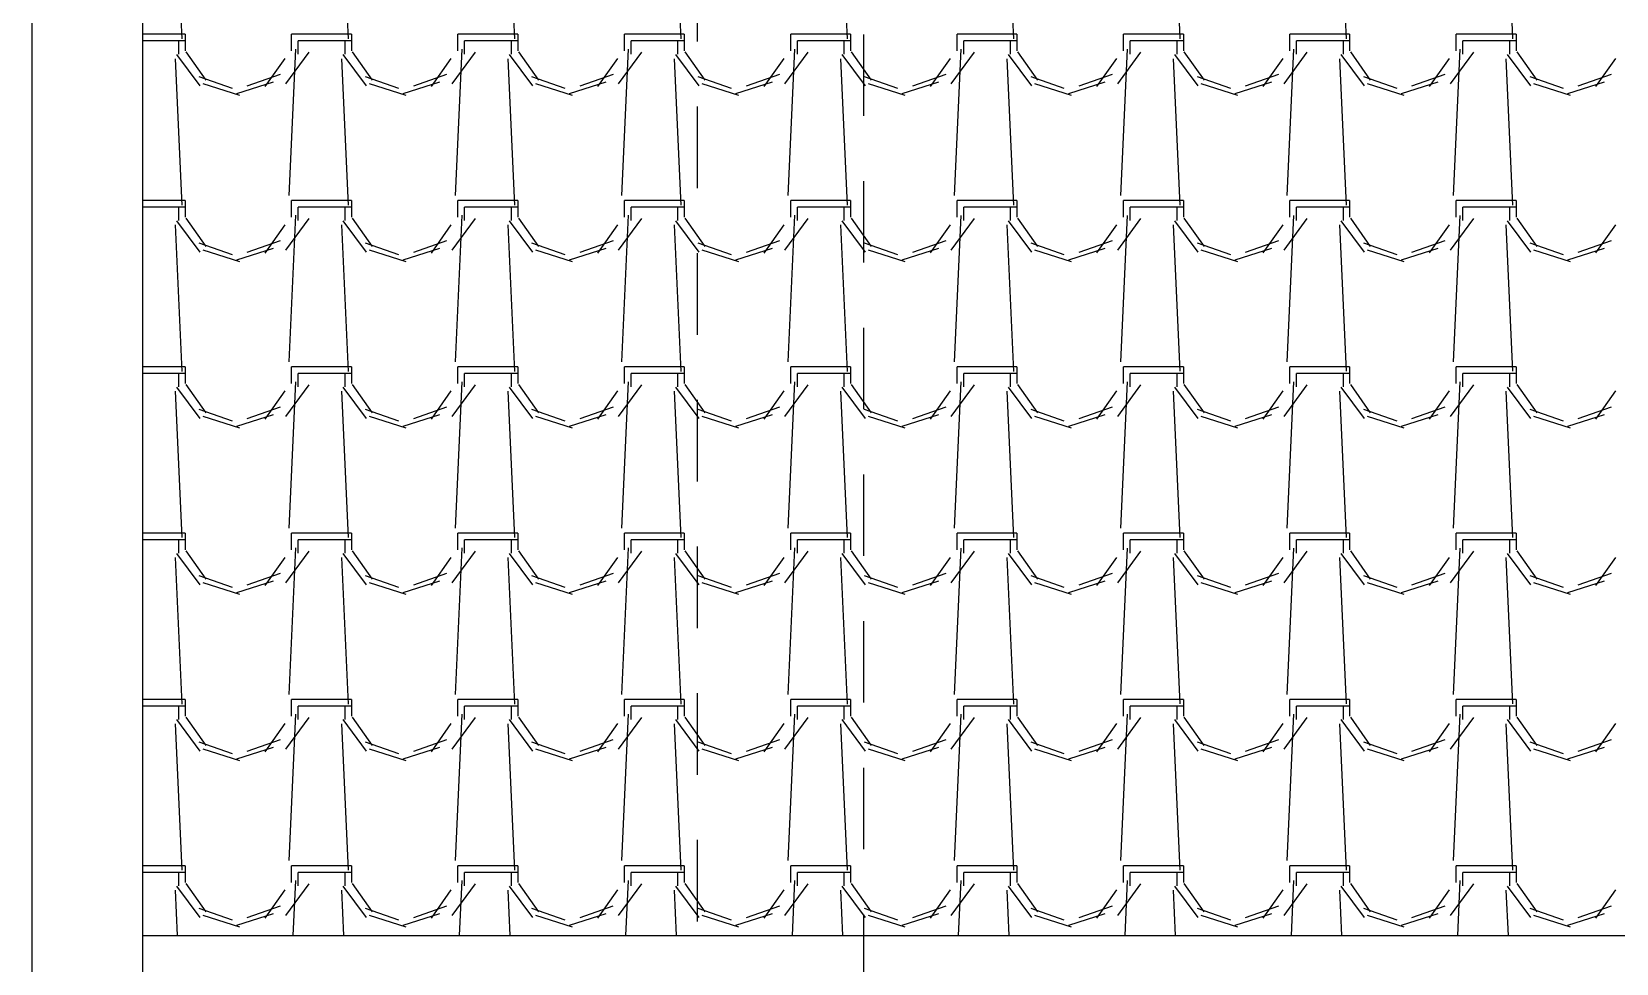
# Model space of a CAD drawing. Header units: millimetres. Extents: x 3923 to 4007, y 744 to 863.
# Drawn here: x 3930.972 to 3933.403, y 842.271 to 843.7 of the extents above; entities that cross this region are included whole.
import ezdxf

# ---------------------------------------------------------------- set-up
doc = ezdxf.new("R2010")
doc.units = ezdxf.units.MM
doc.linetypes.add('HIDDEN2', pattern=[0.1875, 0.125, -0.0625])
doc.layers.add('-HIDRO', color=8, linetype='Continuous')

msp = doc.modelspace()

# ---------------------------------------------------------------- linework, layer by layer
at = {"layer": '-HIDRO'}
for p, q in [((3930.9722, 855.7515), (3930.9722, 834.9143)), ((3931.1423, 854.5608), (3931.1423, 835.0844)), ((3931.1423, 842.3136), (3938.3715, 842.3136))]:
    msp.add_line(p, q, dxfattribs=at)
at = {"layer": '-HIDRO', "linetype": 'HIDDEN2'}
for p, q in [((3931.9928, 853.7103), (3931.9928, 835.9349)), ((3932.2479, 846.396), (3932.2479, 836.19))]:
    msp.add_line(p, q, dxfattribs=at)
at = {"layer": '-HIDRO', "linetype": 'Continuous'}
for p, q in [((3931.1921, 843.9141), (3931.2023, 843.6895)), ((3931.4472, 843.9141), (3931.4574, 843.6895)), ((3931.7024, 843.9141), (3931.7126, 843.6895)), ((3931.9575, 843.9141), (3931.9677, 843.6895)), ((3932.2127, 843.9141), (3932.2229, 843.6895)), ((3932.4678, 843.9141), (3932.478, 843.6895)), ((3932.723, 843.9141), (3932.7332, 843.6896)), ((3932.9781, 843.9141), (3932.9883, 843.6896)), ((3933.2333, 843.9141), (3933.2435, 843.6896)), ((3931.1974, 843.6963), (3931.1423, 843.6963)), ((3931.1974, 843.6861), (3931.1423, 843.6861)), ((3931.2076, 843.6963), (3931.1974, 843.6963)), ((3931.1974, 843.6861), (3931.1974, 843.6657)), ((3931.2076, 843.6861), (3931.1974, 843.6861)), ((3931.2076, 843.6963), (3931.2076, 843.6708)), ((3931.4525, 843.6963), (3931.3709, 843.6963)), ((3931.3709, 843.6708), (3931.3709, 843.6963)), ((3931.4525, 843.6861), (3931.3811, 843.6861)), ((3931.3811, 843.6657), (3931.3811, 843.6861)), ((3931.4627, 843.6963), (3931.4525, 843.6963)), ((3931.4525, 843.6861), (3931.4525, 843.6657)), ((3931.4627, 843.6861), (3931.4525, 843.6861)), ((3931.4627, 843.6963), (3931.4627, 843.6708)), ((3931.7077, 843.6963), (3931.626, 843.6963)), ((3931.626, 843.6708), (3931.626, 843.6963)), ((3931.7077, 843.6861), (3931.6362, 843.6861)), ((3931.6362, 843.6657), (3931.6362, 843.6861)), ((3931.7179, 843.6963), (3931.7077, 843.6963)), ((3931.7077, 843.6861), (3931.7077, 843.6657)), ((3931.7179, 843.6861), (3931.7077, 843.6861)), ((3931.7179, 843.6963), (3931.7179, 843.6708)), ((3931.9628, 843.6963), (3931.8812, 843.6963)), ((3931.8812, 843.6708), (3931.8812, 843.6963)), ((3931.9628, 843.6861), (3931.8914, 843.6861)), ((3931.8914, 843.6657), (3931.8914, 843.6861)), ((3931.973, 843.6963), (3931.9628, 843.6963)), ((3931.9628, 843.6861), (3931.9628, 843.6657)), ((3931.973, 843.6861), (3931.9628, 843.6861)), ((3931.973, 843.6963), (3931.973, 843.6708)), ((3932.218, 843.6963), (3932.1363, 843.6963)), ((3932.1363, 843.6708), (3932.1363, 843.6963)), ((3932.218, 843.6861), (3932.1465, 843.6861)), ((3932.1465, 843.6657), (3932.1465, 843.6861)), ((3932.2282, 843.6963), (3932.218, 843.6963)), ((3932.218, 843.6861), (3932.218, 843.6657)), ((3932.2282, 843.6861), (3932.218, 843.6861)), ((3932.2282, 843.6963), (3932.2282, 843.6708)), ((3932.4731, 843.6963), (3932.3915, 843.6963)), ((3932.3915, 843.6708), (3932.3915, 843.6963)), ((3932.4731, 843.6861), (3932.4017, 843.6861)), ((3932.4017, 843.6657), (3932.4017, 843.6861)), ((3932.4833, 843.6963), (3932.4731, 843.6963)), ((3932.4731, 843.6861), (3932.4731, 843.6657)), ((3932.4833, 843.6861), (3932.4731, 843.6861)), ((3932.4833, 843.6963), (3932.4833, 843.6708)), ((3932.7283, 843.6963), (3932.6466, 843.6963)), ((3932.6466, 843.6708), (3932.6466, 843.6963)), ((3932.7283, 843.6861), (3932.6568, 843.6861)), ((3932.6568, 843.6657), (3932.6568, 843.6861)), ((3932.7385, 843.6963), (3932.7283, 843.6963)), ((3932.7283, 843.6861), (3932.7283, 843.6657)), ((3932.7385, 843.6861), (3932.7283, 843.6861)), ((3932.7385, 843.6963), (3932.7385, 843.6708)), ((3932.9834, 843.6963), (3932.9018, 843.6963)), ((3932.9018, 843.6708), (3932.9018, 843.6963)), ((3932.9834, 843.6861), (3932.912, 843.6861)), ((3932.912, 843.6657), (3932.912, 843.6861)), ((3932.9936, 843.6963), (3932.9834, 843.6963)), ((3932.9834, 843.6861), (3932.9834, 843.6657)), ((3932.9936, 843.6861), (3932.9834, 843.6861)), ((3932.9936, 843.6963), (3932.9936, 843.6708)), ((3933.2386, 843.6963), (3933.1569, 843.6963)), ((3933.1569, 843.6708), (3933.1569, 843.6963)), ((3933.2386, 843.6861), (3933.1671, 843.6861)), ((3933.1671, 843.6657), (3933.1671, 843.6861)), ((3933.2488, 843.6963), (3933.2386, 843.6963)), ((3933.2386, 843.6861), (3933.2386, 843.6657)), ((3933.2488, 843.6861), (3933.2386, 843.6861)), ((3933.2488, 843.6963), (3933.2488, 843.6708)), ((3931.1423, 843.6684), (3931.1426, 843.6689)), ((3931.1921, 843.6589), (3931.2023, 843.4344)), ((3931.1941, 843.6655), (3931.2299, 843.617)), ((3931.2086, 843.6694), (3931.2392, 843.626)), ((3931.3301, 843.616), (3931.3607, 843.6594)), ((3931.362, 843.6204), (3931.3978, 843.6689)), ((3931.3766, 843.6737), (3931.3664, 843.4492)), ((3931.4472, 843.6589), (3931.4574, 843.4344)), ((3931.4493, 843.6655), (3931.485, 843.617)), ((3931.4638, 843.6694), (3931.4944, 843.626)), ((3931.5852, 843.616), (3931.6158, 843.6594)), ((3931.6172, 843.6204), (3931.6529, 843.6689)), ((3931.6318, 843.6737), (3931.6216, 843.4492)), ((3931.7024, 843.6589), (3931.7126, 843.4344)), ((3931.7044, 843.6655), (3931.7402, 843.617)), ((3931.7189, 843.6694), (3931.7495, 843.626)), ((3931.8404, 843.616), (3931.871, 843.6594)), ((3931.8723, 843.6204), (3931.9081, 843.6689)), ((3931.8869, 843.6737), (3931.8767, 843.4492)), ((3931.9575, 843.6589), (3931.9677, 843.4344)), ((3931.9596, 843.6655), (3931.9953, 843.617)), ((3931.9741, 843.6694), (3932.0047, 843.626)), ((3932.0955, 843.616), (3932.1261, 843.6594)), ((3932.1275, 843.6204), (3932.1632, 843.6689)), ((3932.1421, 843.6737), (3932.1319, 843.4492)), ((3932.2127, 843.6589), (3932.2229, 843.4344)), ((3932.2147, 843.6655), (3932.2505, 843.617)), ((3932.2292, 843.6694), (3932.2599, 843.626)), ((3932.3507, 843.616), (3932.3813, 843.6594)), ((3932.3826, 843.6204), (3932.4184, 843.6689)), ((3932.3972, 843.6737), (3932.387, 843.4492)), ((3932.4678, 843.6589), (3932.478, 843.4344)), ((3932.4699, 843.6655), (3932.5056, 843.617)), ((3932.4844, 843.6694), (3932.515, 843.626)), ((3932.6058, 843.616), (3932.6364, 843.6594)), ((3932.6378, 843.6204), (3932.6735, 843.6689)), ((3932.6524, 843.6737), (3932.6422, 843.4492)), ((3932.723, 843.6589), (3932.7332, 843.4344)), ((3932.725, 843.6655), (3932.7607, 843.617)), ((3932.7395, 843.6694), (3932.7702, 843.626)), ((3932.861, 843.616), (3932.8916, 843.6594)), ((3932.8929, 843.6204), (3932.9286, 843.6689)), ((3932.9075, 843.6737), (3932.8973, 843.4492)), ((3932.9781, 843.6589), (3932.9883, 843.4344)), ((3932.9802, 843.6655), (3933.0159, 843.617)), ((3932.9947, 843.6694), (3933.0253, 843.626)), ((3933.1161, 843.616), (3933.1468, 843.6594)), ((3933.1481, 843.6204), (3933.1838, 843.6689)), ((3933.1627, 843.6737), (3933.1525, 843.4492)), ((3933.2333, 843.6589), (3933.2435, 843.4344)), ((3933.2353, 843.6655), (3933.271, 843.617)), ((3933.2498, 843.6694), (3933.2805, 843.626)), ((3933.3713, 843.616), (3933.4019, 843.6594)), ((3931.2286, 843.6316), (3931.2797, 843.6138)), ((3931.3029, 843.6172), (3931.354, 843.6351)), ((3931.4838, 843.6316), (3931.5348, 843.6138)), ((3931.5581, 843.6172), (3931.6091, 843.635)), ((3931.7389, 843.6316), (3931.79, 843.6138)), ((3931.8132, 843.6172), (3931.8643, 843.635)), ((3931.9941, 843.6316), (3932.0451, 843.6138)), ((3932.0684, 843.6172), (3932.1194, 843.635)), ((3932.2492, 843.6316), (3932.3003, 843.6138)), ((3932.3235, 843.6172), (3932.3746, 843.635)), ((3932.5044, 843.6316), (3932.5554, 843.6138)), ((3932.5787, 843.6172), (3932.6297, 843.635)), ((3932.7595, 843.6316), (3932.8106, 843.6138)), ((3932.8338, 843.6172), (3932.8849, 843.635)), ((3933.0147, 843.6316), (3933.0657, 843.6138)), ((3933.089, 843.6172), (3933.14, 843.635)), ((3933.2698, 843.6316), (3933.3209, 843.6138)), ((3933.3441, 843.6172), (3933.3952, 843.635)), ((3931.2345, 843.6209), (3931.2907, 843.603)), ((3931.2869, 843.6053), (3931.3431, 843.6232)), ((3931.4897, 843.6209), (3931.5458, 843.603)), ((3931.5421, 843.6053), (3931.5982, 843.6232)), ((3931.7448, 843.6209), (3931.801, 843.603)), ((3931.7972, 843.6053), (3931.8534, 843.6232)), ((3932, 843.6209), (3932.0561, 843.603)), ((3932.0524, 843.6053), (3932.1085, 843.6232)), ((3932.2551, 843.6209), (3932.3113, 843.603)), ((3932.3075, 843.6053), (3932.3637, 843.6232)), ((3932.5103, 843.6209), (3932.5664, 843.603)), ((3932.5627, 843.6053), (3932.6188, 843.6232)), ((3932.7654, 843.6209), (3932.8216, 843.603)), ((3932.8178, 843.6053), (3932.874, 843.6232)), ((3933.0206, 843.6209), (3933.0767, 843.603)), ((3933.073, 843.6053), (3933.1291, 843.6232)), ((3933.2757, 843.6209), (3933.3319, 843.603)), ((3933.3281, 843.6053), (3933.3843, 843.6232)), ((3931.1974, 843.4412), (3931.1423, 843.4412)), ((3931.2076, 843.4412), (3931.1974, 843.4412)), ((3931.2076, 843.4412), (3931.2076, 843.4157)), ((3931.4525, 843.4412), (3931.3709, 843.4412)), ((3931.3709, 843.4157), (3931.3709, 843.4412)), ((3931.4627, 843.4412), (3931.4525, 843.4412)), ((3931.4627, 843.4412), (3931.4627, 843.4157)), ((3931.7077, 843.4412), (3931.626, 843.4412)), ((3931.626, 843.4157), (3931.626, 843.4412)), ((3931.7179, 843.4412), (3931.7077, 843.4412)), ((3931.7179, 843.4412), (3931.7179, 843.4157)), ((3931.9628, 843.4412), (3931.8812, 843.4412)), ((3931.8812, 843.4157), (3931.8812, 843.4412)), ((3931.973, 843.4412), (3931.9628, 843.4412)), ((3931.973, 843.4412), (3931.973, 843.4157)), ((3932.218, 843.4412), (3932.1363, 843.4412)), ((3932.1363, 843.4157), (3932.1363, 843.4412)), ((3932.2282, 843.4412), (3932.218, 843.4412)), ((3932.2282, 843.4412), (3932.2282, 843.4157)), ((3932.4731, 843.4412), (3932.3915, 843.4412)), ((3932.3915, 843.4157), (3932.3915, 843.4412)), ((3932.4833, 843.4412), (3932.4731, 843.4412)), ((3932.4833, 843.4412), (3932.4833, 843.4157)), ((3932.7283, 843.4412), (3932.6466, 843.4412)), ((3932.6466, 843.4157), (3932.6466, 843.4412)), ((3932.7385, 843.4412), (3932.7283, 843.4412)), ((3932.7385, 843.4412), (3932.7385, 843.4157)), ((3932.9834, 843.4412), (3932.9018, 843.4412)), ((3932.9018, 843.4157), (3932.9018, 843.4412)), ((3932.9936, 843.4412), (3932.9834, 843.4412)), ((3932.9936, 843.4412), (3932.9936, 843.4157)), ((3933.2386, 843.4412), (3933.1569, 843.4412)), ((3933.1569, 843.4157), (3933.1569, 843.4412)), ((3933.2488, 843.4412), (3933.2386, 843.4412)), ((3933.2488, 843.4412), (3933.2488, 843.4157)), ((3931.1974, 843.431), (3931.1423, 843.431)), ((3931.1423, 843.4133), (3931.1426, 843.4137)), ((3931.1941, 843.4103), (3931.2299, 843.3619)), ((3931.1974, 843.431), (3931.1974, 843.4106)), ((3931.2076, 843.431), (3931.1974, 843.431)), ((3931.2086, 843.4143), (3931.2392, 843.3709)), ((3931.362, 843.3653), (3931.3978, 843.4137)), ((3931.3766, 843.4186), (3931.3664, 843.194)), ((3931.4525, 843.431), (3931.3811, 843.431)), ((3931.3811, 843.4106), (3931.3811, 843.431)), ((3931.4493, 843.4103), (3931.485, 843.3619)), ((3931.4525, 843.431), (3931.4525, 843.4106)), ((3931.4627, 843.431), (3931.4525, 843.431)), ((3931.4638, 843.4143), (3931.4944, 843.3709)), ((3931.6172, 843.3653), (3931.6529, 843.4137)), ((3931.6318, 843.4186), (3931.6216, 843.194)), ((3931.7077, 843.431), (3931.6362, 843.431)), ((3931.6362, 843.4106), (3931.6362, 843.431)), ((3931.7044, 843.4103), (3931.7402, 843.3619)), ((3931.7077, 843.431), (3931.7077, 843.4106)), ((3931.7179, 843.431), (3931.7077, 843.431)), ((3931.7189, 843.4143), (3931.7495, 843.3709)), ((3931.8723, 843.3653), (3931.9081, 843.4137)), ((3931.8869, 843.4186), (3931.8767, 843.194)), ((3931.9628, 843.431), (3931.8914, 843.431)), ((3931.8914, 843.4106), (3931.8914, 843.431)), ((3931.9596, 843.4103), (3931.9953, 843.3619)), ((3931.9628, 843.431), (3931.9628, 843.4106)), ((3931.973, 843.431), (3931.9628, 843.431)), ((3931.9741, 843.4143), (3932.0047, 843.3709)), ((3932.1275, 843.3653), (3932.1632, 843.4137)), ((3932.1421, 843.4186), (3932.1319, 843.194)), ((3932.218, 843.431), (3932.1465, 843.431)), ((3932.1465, 843.4106), (3932.1465, 843.431)), ((3932.2147, 843.4103), (3932.2505, 843.3619)), ((3932.218, 843.431), (3932.218, 843.4106)), ((3932.2282, 843.431), (3932.218, 843.431)), ((3932.2292, 843.4143), (3932.2598, 843.3709)), ((3932.3826, 843.3653), (3932.4183, 843.4137)), ((3932.3972, 843.4185), (3932.387, 843.194)), ((3932.4731, 843.431), (3932.4017, 843.431)), ((3932.4017, 843.4106), (3932.4017, 843.431)), ((3932.4699, 843.4103), (3932.5056, 843.3619)), ((3932.4731, 843.431), (3932.4731, 843.4106)), ((3932.4833, 843.431), (3932.4731, 843.431)), ((3932.4844, 843.4143), (3932.515, 843.3709)), ((3932.6378, 843.3653), (3932.6735, 843.4137)), ((3932.6524, 843.4185), (3932.6422, 843.194)), ((3932.7283, 843.431), (3932.6568, 843.431)), ((3932.6568, 843.4106), (3932.6568, 843.431)), ((3932.725, 843.4103), (3932.7608, 843.3619)), ((3932.7283, 843.431), (3932.7283, 843.4106)), ((3932.7385, 843.431), (3932.7283, 843.431)), ((3932.7395, 843.4143), (3932.7702, 843.3709)), ((3932.8929, 843.3653), (3932.9286, 843.4137)), ((3932.9075, 843.4185), (3932.8973, 843.194)), ((3932.9834, 843.431), (3932.912, 843.431)), ((3932.912, 843.4106), (3932.912, 843.431)), ((3932.9802, 843.4103), (3933.0159, 843.3619)), ((3932.9834, 843.431), (3932.9834, 843.4106)), ((3932.9936, 843.431), (3932.9834, 843.431)), ((3932.9947, 843.4142), (3933.0253, 843.3709)), ((3933.1481, 843.3653), (3933.1838, 843.4137)), ((3933.1627, 843.4185), (3933.1525, 843.194)), ((3933.2386, 843.431), (3933.1671, 843.431)), ((3933.1671, 843.4106), (3933.1671, 843.431)), ((3933.2353, 843.4103), (3933.271, 843.3619)), ((3933.2386, 843.431), (3933.2386, 843.4106)), ((3933.2488, 843.431), (3933.2386, 843.431)), ((3933.2498, 843.4142), (3933.2805, 843.3709)), ((3931.1921, 843.4038), (3931.2023, 843.1792)), ((3931.3301, 843.3608), (3931.3607, 843.4042)), ((3931.4472, 843.4038), (3931.4574, 843.1792)), ((3931.5852, 843.3608), (3931.6158, 843.4042)), ((3931.7024, 843.4038), (3931.7126, 843.1792)), ((3931.8404, 843.3608), (3931.871, 843.4042)), ((3931.9575, 843.4038), (3931.9677, 843.1792)), ((3932.0955, 843.3608), (3932.1261, 843.4042)), ((3932.2127, 843.4038), (3932.2229, 843.1792)), ((3932.3507, 843.3609), (3932.3813, 843.4042)), ((3932.4678, 843.4038), (3932.478, 843.1792)), ((3932.6058, 843.3609), (3932.6364, 843.4042)), ((3932.723, 843.4038), (3932.7332, 843.1793)), ((3932.861, 843.3609), (3932.8916, 843.4042)), ((3932.9781, 843.4038), (3932.9883, 843.1793)), ((3933.1161, 843.3609), (3933.1468, 843.4042)), ((3933.2333, 843.4038), (3933.2435, 843.1793)), ((3933.3713, 843.3609), (3933.4019, 843.4042)), ((3931.2286, 843.3765), (3931.2797, 843.3586)), ((3931.2345, 843.3657), (3931.2907, 843.3479)), ((3931.2869, 843.3501), (3931.3431, 843.368)), ((3931.3029, 843.362), (3931.354, 843.3799)), ((3931.4838, 843.3765), (3931.5348, 843.3586)), ((3931.4897, 843.3657), (3931.5458, 843.3479)), ((3931.5421, 843.3501), (3931.5982, 843.368)), ((3931.5581, 843.362), (3931.6091, 843.3799)), ((3931.7389, 843.3765), (3931.79, 843.3586)), ((3931.7448, 843.3657), (3931.801, 843.3479)), ((3931.7972, 843.3501), (3931.8534, 843.368)), ((3931.8132, 843.362), (3931.8643, 843.3799)), ((3931.9941, 843.3765), (3932.0451, 843.3586)), ((3932, 843.3657), (3932.0561, 843.3479)), ((3932.0524, 843.3501), (3932.1085, 843.368)), ((3932.0684, 843.362), (3932.1194, 843.3799)), ((3932.2492, 843.3765), (3932.3003, 843.3586)), ((3932.2551, 843.3657), (3932.3113, 843.3479)), ((3932.3075, 843.3501), (3932.3637, 843.368)), ((3932.3235, 843.362), (3932.3746, 843.3799)), ((3932.5044, 843.3765), (3932.5554, 843.3586)), ((3932.5103, 843.3657), (3932.5664, 843.3479)), ((3932.5627, 843.3501), (3932.6188, 843.368)), ((3932.5787, 843.362), (3932.6297, 843.3799)), ((3932.7595, 843.3765), (3932.8106, 843.3586)), ((3932.7654, 843.3657), (3932.8216, 843.3479)), ((3932.8178, 843.3501), (3932.874, 843.368)), ((3932.8338, 843.362), (3932.8849, 843.3799)), ((3933.0147, 843.3765), (3933.0657, 843.3586)), ((3933.0206, 843.3657), (3933.0767, 843.3479)), ((3933.073, 843.3501), (3933.1291, 843.368)), ((3933.089, 843.362), (3933.14, 843.3799)), ((3933.2698, 843.3765), (3933.3209, 843.3586)), ((3933.2757, 843.3657), (3933.3319, 843.3479)), ((3933.3281, 843.3501), (3933.3843, 843.368)), ((3933.3441, 843.362), (3933.3952, 843.3799)), ((3931.1974, 843.186), (3931.1423, 843.186)), ((3931.1974, 843.1758), (3931.1423, 843.1758)), ((3931.2076, 843.186), (3931.1974, 843.186)), ((3931.1974, 843.1758), (3931.1974, 843.1554)), ((3931.2076, 843.1758), (3931.1974, 843.1758)), ((3931.2076, 843.186), (3931.2076, 843.1605)), ((3931.4525, 843.186), (3931.3709, 843.186)), ((3931.3709, 843.1605), (3931.3709, 843.186)), ((3931.4525, 843.1758), (3931.3811, 843.1758)), ((3931.3811, 843.1554), (3931.3811, 843.1758)), ((3931.4627, 843.186), (3931.4525, 843.186)), ((3931.4525, 843.1758), (3931.4525, 843.1554)), ((3931.4627, 843.1758), (3931.4525, 843.1758)), ((3931.4627, 843.186), (3931.4627, 843.1605)), ((3931.7077, 843.186), (3931.626, 843.186)), ((3931.626, 843.1605), (3931.626, 843.186)), ((3931.7077, 843.1758), (3931.6362, 843.1758)), ((3931.6362, 843.1554), (3931.6362, 843.1758)), ((3931.7179, 843.186), (3931.7077, 843.186)), ((3931.7077, 843.1758), (3931.7077, 843.1554)), ((3931.7179, 843.1758), (3931.7077, 843.1758)), ((3931.7179, 843.186), (3931.7179, 843.1605)), ((3931.9628, 843.186), (3931.8812, 843.186)), ((3931.8812, 843.1605), (3931.8812, 843.186)), ((3931.9628, 843.1758), (3931.8914, 843.1758)), ((3931.8914, 843.1554), (3931.8914, 843.1758)), ((3931.973, 843.186), (3931.9628, 843.186)), ((3931.9628, 843.1758), (3931.9628, 843.1554)), ((3931.973, 843.1758), (3931.9628, 843.1758)), ((3931.973, 843.186), (3931.973, 843.1605)), ((3932.218, 843.186), (3932.1363, 843.186)), ((3932.1363, 843.1605), (3932.1363, 843.186)), ((3932.218, 843.1758), (3932.1465, 843.1758)), ((3932.1465, 843.1554), (3932.1465, 843.1758)), ((3932.2282, 843.186), (3932.218, 843.186)), ((3932.218, 843.1758), (3932.218, 843.1554)), ((3932.2282, 843.1758), (3932.218, 843.1758)), ((3932.2282, 843.186), (3932.2282, 843.1605)), ((3932.4731, 843.186), (3932.3915, 843.186)), ((3932.3915, 843.1605), (3932.3915, 843.186)), ((3932.4731, 843.1758), (3932.4017, 843.1758)), ((3932.4017, 843.1554), (3932.4017, 843.1758)), ((3932.4833, 843.186), (3932.4731, 843.186)), ((3932.4731, 843.1758), (3932.4731, 843.1554)), ((3932.4833, 843.1758), (3932.4731, 843.1758)), ((3932.4833, 843.186), (3932.4833, 843.1605)), ((3932.7283, 843.186), (3932.6466, 843.186)), ((3932.6466, 843.1605), (3932.6466, 843.186)), ((3932.7283, 843.1758), (3932.6568, 843.1758)), ((3932.6568, 843.1554), (3932.6568, 843.1758)), ((3932.7385, 843.186), (3932.7283, 843.186)), ((3932.7283, 843.1758), (3932.7283, 843.1554)), ((3932.7385, 843.1758), (3932.7283, 843.1758)), ((3932.7385, 843.186), (3932.7385, 843.1605)), ((3932.9834, 843.186), (3932.9018, 843.186)), ((3932.9018, 843.1605), (3932.9018, 843.186)), ((3932.9834, 843.1758), (3932.912, 843.1758)), ((3932.912, 843.1554), (3932.912, 843.1758)), ((3932.9936, 843.186), (3932.9834, 843.186)), ((3932.9834, 843.1758), (3932.9834, 843.1554)), ((3932.9936, 843.1758), (3932.9834, 843.1758)), ((3932.9936, 843.186), (3932.9936, 843.1605)), ((3933.2386, 843.186), (3933.1569, 843.186)), ((3933.1569, 843.1605), (3933.1569, 843.186)), ((3933.2386, 843.1758), (3933.1671, 843.1758)), ((3933.1671, 843.1554), (3933.1671, 843.1758)), ((3933.2488, 843.186), (3933.2386, 843.186)), ((3933.2386, 843.1758), (3933.2386, 843.1554)), ((3933.2488, 843.1758), (3933.2386, 843.1758)), ((3933.2488, 843.186), (3933.2488, 843.1605)), ((3931.1423, 843.1582), (3931.1426, 843.1586)), ((3931.1921, 843.1486), (3931.2023, 842.9241)), ((3931.1941, 843.1552), (3931.2299, 843.1067)), ((3931.2086, 843.1591), (3931.2392, 843.1157)), ((3931.3301, 843.1057), (3931.3607, 843.1491)), ((3931.362, 843.1101), (3931.3978, 843.1586)), ((3931.3766, 843.1634), (3931.3664, 842.9389)), ((3931.4472, 843.1486), (3931.4574, 842.9241)), ((3931.4493, 843.1552), (3931.485, 843.1067)), ((3931.4638, 843.1591), (3931.4944, 843.1157)), ((3931.5852, 843.1057), (3931.6158, 843.1491)), ((3931.6172, 843.1101), (3931.6529, 843.1586)), ((3931.6318, 843.1634), (3931.6216, 842.9389)), ((3931.7024, 843.1486), (3931.7126, 842.9241)), ((3931.7044, 843.1552), (3931.7402, 843.1067)), ((3931.7189, 843.1591), (3931.7495, 843.1157)), ((3931.8404, 843.1057), (3931.871, 843.1491)), ((3931.8723, 843.1101), (3931.9081, 843.1586)), ((3931.8869, 843.1634), (3931.8767, 842.9389)), ((3931.9575, 843.1486), (3931.9677, 842.9241)), ((3931.9596, 843.1552), (3931.9953, 843.1067)), ((3931.9741, 843.1591), (3932.0047, 843.1157)), ((3932.0955, 843.1057), (3932.1261, 843.1491)), ((3932.1275, 843.1101), (3932.1632, 843.1586)), ((3932.1421, 843.1634), (3932.1319, 842.9389)), ((3932.2127, 843.1486), (3932.2229, 842.9241)), ((3932.2147, 843.1552), (3932.2505, 843.1067)), ((3932.2292, 843.1591), (3932.2598, 843.1157)), ((3932.3507, 843.1057), (3932.3813, 843.1491)), ((3932.3826, 843.1101), (3932.4183, 843.1586)), ((3932.3972, 843.1634), (3932.387, 842.9389)), ((3932.4678, 843.1486), (3932.478, 842.9241)), ((3932.4699, 843.1552), (3932.5056, 843.1067)), ((3932.4844, 843.1591), (3932.515, 843.1157)), ((3932.6058, 843.1057), (3932.6364, 843.1491)), ((3932.6378, 843.1101), (3932.6735, 843.1586)), ((3932.6524, 843.1634), (3932.6422, 842.9389)), ((3932.723, 843.1486), (3932.7332, 842.9241)), ((3932.725, 843.1552), (3932.7608, 843.1067)), ((3932.7395, 843.1591), (3932.7702, 843.1157)), ((3932.861, 843.1057), (3932.8916, 843.1491)), ((3932.8929, 843.1101), (3932.9286, 843.1586)), ((3932.9075, 843.1634), (3932.8973, 842.9389)), ((3932.9781, 843.1486), (3932.9883, 842.9241)), ((3932.9802, 843.1552), (3933.0159, 843.1067)), ((3932.9947, 843.1591), (3933.0253, 843.1157)), ((3933.1161, 843.1057), (3933.1468, 843.1491)), ((3933.1481, 843.1101), (3933.1838, 843.1586)), ((3933.1627, 843.1634), (3933.1525, 842.9389)), ((3933.2333, 843.1486), (3933.2435, 842.9241)), ((3933.2353, 843.1552), (3933.271, 843.1067)), ((3933.2498, 843.1591), (3933.2805, 843.1157)), ((3933.3713, 843.1057), (3933.4019, 843.1491)), ((3931.2286, 843.1213), (3931.2797, 843.1035)), ((3931.3029, 843.1069), (3931.354, 843.1247)), ((3931.4838, 843.1213), (3931.5348, 843.1035)), ((3931.5581, 843.1069), (3931.6091, 843.1247)), ((3931.7389, 843.1213), (3931.79, 843.1035)), ((3931.8132, 843.1069), (3931.8643, 843.1247)), ((3931.9941, 843.1213), (3932.0451, 843.1035)), ((3932.0684, 843.1069), (3932.1194, 843.1247)), ((3932.2492, 843.1213), (3932.3003, 843.1035)), ((3932.3235, 843.1069), (3932.3746, 843.1247)), ((3932.5044, 843.1213), (3932.5554, 843.1035)), ((3932.5787, 843.1069), (3932.6297, 843.1247)), ((3932.7595, 843.1213), (3932.8106, 843.1035)), ((3932.8338, 843.1069), (3932.8849, 843.1247)), ((3933.0147, 843.1213), (3933.0657, 843.1035)), ((3933.089, 843.1069), (3933.14, 843.1247)), ((3933.2698, 843.1213), (3933.3209, 843.1035)), ((3933.3441, 843.1069), (3933.3951, 843.1247)), ((3931.2345, 843.1106), (3931.2907, 843.0927)), ((3931.2869, 843.095), (3931.3431, 843.1129)), ((3931.4897, 843.1106), (3931.5458, 843.0927)), ((3931.5421, 843.095), (3931.5982, 843.1129)), ((3931.7448, 843.1106), (3931.801, 843.0927)), ((3931.7972, 843.095), (3931.8534, 843.1129)), ((3932, 843.1106), (3932.0561, 843.0927)), ((3932.0524, 843.095), (3932.1085, 843.1129)), ((3932.2551, 843.1106), (3932.3113, 843.0927)), ((3932.3075, 843.095), (3932.3637, 843.1129)), ((3932.5103, 843.1106), (3932.5664, 843.0927)), ((3932.5627, 843.095), (3932.6188, 843.1129)), ((3932.7654, 843.1106), (3932.8216, 843.0927)), ((3932.8178, 843.095), (3932.874, 843.1129)), ((3933.0206, 843.1106), (3933.0767, 843.0927)), ((3933.073, 843.095), (3933.1291, 843.1129)), ((3933.2757, 843.1106), (3933.3319, 843.0927)), ((3933.3281, 843.095), (3933.3843, 843.1129)), ((3931.1974, 842.9309), (3931.1423, 842.9309)), ((3931.2076, 842.9309), (3931.1974, 842.9309)), ((3931.2076, 842.9309), (3931.2076, 842.9054)), ((3931.4525, 842.9309), (3931.3709, 842.9309)), ((3931.3709, 842.9054), (3931.3709, 842.9309)), ((3931.4627, 842.9309), (3931.4525, 842.9309)), ((3931.4627, 842.9309), (3931.4627, 842.9054)), ((3931.7077, 842.9309), (3931.626, 842.9309)), ((3931.626, 842.9054), (3931.626, 842.9309)), ((3931.7179, 842.9309), (3931.7077, 842.9309)), ((3931.7179, 842.9309), (3931.7179, 842.9054)), ((3931.9628, 842.9309), (3931.8812, 842.9309)), ((3931.8812, 842.9054), (3931.8812, 842.9309)), ((3931.973, 842.9309), (3931.9628, 842.9309)), ((3931.973, 842.9309), (3931.973, 842.9054)), ((3932.218, 842.9309), (3932.1363, 842.9309)), ((3932.1363, 842.9054), (3932.1363, 842.9309)), ((3932.2282, 842.9309), (3932.218, 842.9309)), ((3932.2282, 842.9309), (3932.2282, 842.9054)), ((3932.4731, 842.9309), (3932.3915, 842.9309)), ((3932.3915, 842.9054), (3932.3915, 842.9309)), ((3932.4833, 842.9309), (3932.4731, 842.9309)), ((3932.4833, 842.9309), (3932.4833, 842.9054)), ((3932.7283, 842.9309), (3932.6466, 842.9309)), ((3932.6466, 842.9054), (3932.6466, 842.9309)), ((3932.7385, 842.9309), (3932.7283, 842.9309)), ((3932.7385, 842.9309), (3932.7385, 842.9054)), ((3932.9834, 842.9309), (3932.9018, 842.9309)), ((3932.9018, 842.9054), (3932.9018, 842.9309)), ((3932.9936, 842.9309), (3932.9834, 842.9309)), ((3932.9936, 842.9309), (3932.9936, 842.9054)), ((3933.2386, 842.9309), (3933.1569, 842.9309)), ((3933.1569, 842.9054), (3933.1569, 842.9309)), ((3933.2488, 842.9309), (3933.2386, 842.9309)), ((3933.2488, 842.9309), (3933.2488, 842.9054)), ((3931.1974, 842.9207), (3931.1423, 842.9207)), ((3931.1423, 842.903), (3931.1426, 842.9034)), ((3931.1941, 842.9), (3931.2299, 842.8515)), ((3931.1974, 842.9207), (3931.1974, 842.9003)), ((3931.2076, 842.9207), (3931.1974, 842.9207)), ((3931.2086, 842.904), (3931.2392, 842.8606)), ((3931.362, 842.8549), (3931.3978, 842.9034)), ((3931.3766, 842.9083), (3931.3664, 842.6837)), ((3931.4525, 842.9207), (3931.3811, 842.9207)), ((3931.3811, 842.9003), (3931.3811, 842.9207)), ((3931.4493, 842.9), (3931.485, 842.8515)), ((3931.4525, 842.9207), (3931.4525, 842.9003)), ((3931.4627, 842.9207), (3931.4525, 842.9207)), ((3931.4638, 842.904), (3931.4944, 842.8606)), ((3931.6172, 842.8549), (3931.6529, 842.9034)), ((3931.6318, 842.9083), (3931.6216, 842.6837)), ((3931.7077, 842.9207), (3931.6362, 842.9207)), ((3931.6362, 842.9003), (3931.6362, 842.9207)), ((3931.7044, 842.9), (3931.7402, 842.8515)), ((3931.7077, 842.9207), (3931.7077, 842.9003)), ((3931.7179, 842.9207), (3931.7077, 842.9207)), ((3931.7189, 842.904), (3931.7495, 842.8606)), ((3931.8723, 842.8549), (3931.908, 842.9034)), ((3931.8869, 842.9083), (3931.8767, 842.6837)), ((3931.9628, 842.9207), (3931.8914, 842.9207)), ((3931.8914, 842.9003), (3931.8914, 842.9207)), ((3931.9596, 842.9), (3931.9953, 842.8515)), ((3931.9628, 842.9207), (3931.9628, 842.9003)), ((3931.973, 842.9207), (3931.9628, 842.9207)), ((3931.9741, 842.904), (3932.0047, 842.8606)), ((3932.1275, 842.8549), (3932.1632, 842.9034)), ((3932.1421, 842.9083), (3932.1319, 842.6837)), ((3932.218, 842.9207), (3932.1465, 842.9207)), ((3932.1465, 842.9003), (3932.1465, 842.9207)), ((3932.2147, 842.9), (3932.2505, 842.8515)), ((3932.218, 842.9207), (3932.218, 842.9003)), ((3932.2282, 842.9207), (3932.218, 842.9207)), ((3932.2292, 842.904), (3932.2598, 842.8606)), ((3932.3826, 842.8549), (3932.4183, 842.9034)), ((3932.3972, 842.9082), (3932.387, 842.6837)), ((3932.4731, 842.9207), (3932.4017, 842.9207)), ((3932.4017, 842.9003), (3932.4017, 842.9207)), ((3932.4699, 842.9), (3932.5056, 842.8515)), ((3932.4731, 842.9207), (3932.4731, 842.9003)), ((3932.4833, 842.9207), (3932.4731, 842.9207)), ((3932.4844, 842.904), (3932.515, 842.8606)), ((3932.6378, 842.8549), (3932.6735, 842.9034)), ((3932.6524, 842.9082), (3932.6422, 842.6837)), ((3932.7283, 842.9207), (3932.6568, 842.9207)), ((3932.6568, 842.9003), (3932.6568, 842.9207)), ((3932.725, 842.9), (3932.7608, 842.8515)), ((3932.7283, 842.9207), (3932.7283, 842.9003)), ((3932.7385, 842.9207), (3932.7283, 842.9207)), ((3932.7395, 842.904), (3932.7702, 842.8606)), ((3932.8929, 842.8549), (3932.9286, 842.9034)), ((3932.9075, 842.9082), (3932.8973, 842.6837)), ((3932.9834, 842.9207), (3932.912, 842.9207)), ((3932.912, 842.9003), (3932.912, 842.9207)), ((3932.9802, 842.9), (3933.0159, 842.8515)), ((3932.9834, 842.9207), (3932.9834, 842.9003)), ((3932.9936, 842.9207), (3932.9834, 842.9207)), ((3932.9947, 842.904), (3933.0253, 842.8606)), ((3933.1481, 842.8549), (3933.1838, 842.9034)), ((3933.1627, 842.9082), (3933.1525, 842.6837)), ((3933.2386, 842.9207), (3933.1671, 842.9207)), ((3933.1671, 842.9003), (3933.1671, 842.9207)), ((3933.2353, 842.9), (3933.271, 842.8516)), ((3933.2386, 842.9207), (3933.2386, 842.9003)), ((3933.2488, 842.9207), (3933.2386, 842.9207)), ((3933.2498, 842.9039), (3933.2805, 842.8606)), ((3931.1921, 842.8935), (3931.2023, 842.6689)), ((3931.3301, 842.8505), (3931.3607, 842.8939)), ((3931.4472, 842.8935), (3931.4574, 842.6689)), ((3931.5852, 842.8505), (3931.6158, 842.8939)), ((3931.7024, 842.8935), (3931.7126, 842.6689)), ((3931.8404, 842.8506), (3931.871, 842.8939)), ((3931.9575, 842.8935), (3931.9677, 842.6689)), ((3932.0955, 842.8506), (3932.1261, 842.8939)), ((3932.2127, 842.8935), (3932.2229, 842.6689)), ((3932.3507, 842.8506), (3932.3813, 842.8939)), ((3932.4678, 842.8935), (3932.478, 842.6689)), ((3932.6058, 842.8506), (3932.6365, 842.8939)), ((3932.723, 842.8935), (3932.7332, 842.669)), ((3932.861, 842.8506), (3932.8916, 842.8939)), ((3932.9781, 842.8935), (3932.9883, 842.669)), ((3933.1161, 842.8506), (3933.1468, 842.8939)), ((3933.2333, 842.8935), (3933.2435, 842.669)), ((3933.3713, 842.8506), (3933.4019, 842.8939)), ((3931.2286, 842.8662), (3931.2797, 842.8483)), ((3931.2345, 842.8554), (3931.2907, 842.8376)), ((3931.2869, 842.8398), (3931.3431, 842.8577)), ((3931.3029, 842.8517), (3931.354, 842.8696)), ((3931.4838, 842.8662), (3931.5348, 842.8483)), ((3931.4897, 842.8554), (3931.5458, 842.8376)), ((3931.5421, 842.8398), (3931.5982, 842.8577)), ((3931.5581, 842.8517), (3931.6091, 842.8696)), ((3931.7389, 842.8662), (3931.79, 842.8483)), ((3931.7448, 842.8554), (3931.801, 842.8376)), ((3931.7972, 842.8398), (3931.8534, 842.8577)), ((3931.8132, 842.8517), (3931.8643, 842.8696)), ((3931.9941, 842.8662), (3932.0451, 842.8483)), ((3932, 842.8554), (3932.0561, 842.8376)), ((3932.0524, 842.8398), (3932.1085, 842.8577)), ((3932.0684, 842.8517), (3932.1194, 842.8696)), ((3932.2492, 842.8662), (3932.3003, 842.8483)), ((3932.2551, 842.8554), (3932.3113, 842.8376)), ((3932.3075, 842.8398), (3932.3637, 842.8577)), ((3932.3235, 842.8517), (3932.3746, 842.8696)), ((3932.5044, 842.8662), (3932.5554, 842.8483)), ((3932.5103, 842.8554), (3932.5664, 842.8376)), ((3932.5627, 842.8398), (3932.6188, 842.8577)), ((3932.5787, 842.8517), (3932.6297, 842.8696)), ((3932.7595, 842.8662), (3932.8106, 842.8483)), ((3932.7654, 842.8554), (3932.8216, 842.8376)), ((3932.8178, 842.8398), (3932.874, 842.8577)), ((3932.8338, 842.8517), (3932.8848, 842.8696)), ((3933.0147, 842.8662), (3933.0657, 842.8483)), ((3933.0206, 842.8554), (3933.0767, 842.8376)), ((3933.073, 842.8398), (3933.1291, 842.8577)), ((3933.089, 842.8517), (3933.14, 842.8696)), ((3933.2698, 842.8662), (3933.3209, 842.8483)), ((3933.2757, 842.8554), (3933.3319, 842.8376)), ((3933.3281, 842.8398), (3933.3843, 842.8577)), ((3933.3441, 842.8517), (3933.3951, 842.8696)), ((3931.1974, 842.6757), (3931.1423, 842.6757)), ((3931.1974, 842.6655), (3931.1423, 842.6655)), ((3931.2076, 842.6757), (3931.1974, 842.6757)), ((3931.1974, 842.6655), (3931.1974, 842.6451)), ((3931.2076, 842.6655), (3931.1974, 842.6655)), ((3931.2076, 842.6757), (3931.2076, 842.6502)), ((3931.4525, 842.6757), (3931.3709, 842.6757)), ((3931.3709, 842.6502), (3931.3709, 842.6757)), ((3931.4525, 842.6655), (3931.3811, 842.6655)), ((3931.3811, 842.6451), (3931.3811, 842.6655)), ((3931.4627, 842.6757), (3931.4525, 842.6757)), ((3931.4525, 842.6655), (3931.4525, 842.6451)), ((3931.4627, 842.6655), (3931.4525, 842.6655)), ((3931.4627, 842.6757), (3931.4627, 842.6502)), ((3931.7077, 842.6757), (3931.626, 842.6757)), ((3931.626, 842.6502), (3931.626, 842.6757)), ((3931.7077, 842.6655), (3931.6362, 842.6655)), ((3931.6362, 842.6451), (3931.6362, 842.6655)), ((3931.7179, 842.6757), (3931.7077, 842.6757)), ((3931.7077, 842.6655), (3931.7077, 842.6451)), ((3931.7179, 842.6655), (3931.7077, 842.6655)), ((3931.7179, 842.6757), (3931.7179, 842.6502)), ((3931.9628, 842.6757), (3931.8812, 842.6757)), ((3931.8812, 842.6502), (3931.8812, 842.6757)), ((3931.9628, 842.6655), (3931.8914, 842.6655)), ((3931.8914, 842.6451), (3931.8914, 842.6655)), ((3931.973, 842.6757), (3931.9628, 842.6757)), ((3931.9628, 842.6655), (3931.9628, 842.6451)), ((3931.973, 842.6655), (3931.9628, 842.6655)), ((3931.973, 842.6757), (3931.973, 842.6502)), ((3932.218, 842.6757), (3932.1363, 842.6757)), ((3932.1363, 842.6502), (3932.1363, 842.6757)), ((3932.218, 842.6655), (3932.1465, 842.6655)), ((3932.1465, 842.6451), (3932.1465, 842.6655)), ((3932.2282, 842.6757), (3932.218, 842.6757)), ((3932.218, 842.6655), (3932.218, 842.6451)), ((3932.2282, 842.6655), (3932.218, 842.6655)), ((3932.2282, 842.6757), (3932.2282, 842.6502)), ((3932.4731, 842.6757), (3932.3915, 842.6757)), ((3932.3915, 842.6502), (3932.3915, 842.6757)), ((3932.4731, 842.6655), (3932.4017, 842.6655)), ((3932.4017, 842.6451), (3932.4017, 842.6655)), ((3932.4833, 842.6757), (3932.4731, 842.6757)), ((3932.4731, 842.6655), (3932.4731, 842.6451)), ((3932.4833, 842.6655), (3932.4731, 842.6655)), ((3932.4833, 842.6757), (3932.4833, 842.6502)), ((3932.7283, 842.6757), (3932.6466, 842.6757)), ((3932.6466, 842.6502), (3932.6466, 842.6757)), ((3932.7283, 842.6655), (3932.6568, 842.6655)), ((3932.6568, 842.6451), (3932.6568, 842.6655)), ((3932.7385, 842.6757), (3932.7283, 842.6757)), ((3932.7283, 842.6655), (3932.7283, 842.6451)), ((3932.7385, 842.6655), (3932.7283, 842.6655)), ((3932.7385, 842.6757), (3932.7385, 842.6502)), ((3932.9834, 842.6757), (3932.9018, 842.6757)), ((3932.9018, 842.6502), (3932.9018, 842.6757)), ((3932.9834, 842.6655), (3932.912, 842.6655)), ((3932.912, 842.6451), (3932.912, 842.6655)), ((3932.9936, 842.6757), (3932.9834, 842.6757)), ((3932.9834, 842.6655), (3932.9834, 842.6451)), ((3932.9936, 842.6655), (3932.9834, 842.6655)), ((3932.9936, 842.6757), (3932.9936, 842.6502)), ((3933.2386, 842.6757), (3933.1569, 842.6757)), ((3933.1569, 842.6502), (3933.1569, 842.6757)), ((3933.2386, 842.6655), (3933.1671, 842.6655)), ((3933.1671, 842.6451), (3933.1671, 842.6655)), ((3933.2488, 842.6757), (3933.2386, 842.6757)), ((3933.2386, 842.6655), (3933.2386, 842.6451)), ((3933.2488, 842.6655), (3933.2386, 842.6655)), ((3933.2488, 842.6757), (3933.2488, 842.6502)), ((3931.1423, 842.6479), (3931.1426, 842.6483)), ((3931.1921, 842.6383), (3931.2023, 842.4138)), ((3931.1941, 842.6449), (3931.2299, 842.5964)), ((3931.2086, 842.6488), (3931.2392, 842.6054)), ((3931.3301, 842.5954), (3931.3607, 842.6388)), ((3931.362, 842.5998), (3931.3978, 842.6483)), ((3931.3766, 842.6531), (3931.3664, 842.4286)), ((3931.4472, 842.6383), (3931.4574, 842.4138)), ((3931.4493, 842.6449), (3931.485, 842.5964)), ((3931.4638, 842.6488), (3931.4944, 842.6054)), ((3931.5852, 842.5954), (3931.6158, 842.6388)), ((3931.6172, 842.5998), (3931.6529, 842.6483)), ((3931.6318, 842.6531), (3931.6216, 842.4286)), ((3931.7024, 842.6383), (3931.7126, 842.4138)), ((3931.7044, 842.6449), (3931.7402, 842.5964)), ((3931.7189, 842.6488), (3931.7495, 842.6054)), ((3931.8404, 842.5954), (3931.871, 842.6388)), ((3931.8723, 842.5998), (3931.908, 842.6483)), ((3931.8869, 842.6531), (3931.8767, 842.4286)), ((3931.9575, 842.6383), (3931.9677, 842.4138)), ((3931.9596, 842.6449), (3931.9953, 842.5964)), ((3931.9741, 842.6488), (3932.0047, 842.6054)), ((3932.0955, 842.5954), (3932.1261, 842.6388)), ((3932.1275, 842.5998), (3932.1632, 842.6483)), ((3932.1421, 842.6531), (3932.1319, 842.4286)), ((3932.2127, 842.6383), (3932.2229, 842.4138)), ((3932.2147, 842.6449), (3932.2505, 842.5964)), ((3932.2292, 842.6488), (3932.2598, 842.6054)), ((3932.3507, 842.5954), (3932.3813, 842.6388)), ((3932.3826, 842.5998), (3932.4183, 842.6483)), ((3932.3972, 842.6531), (3932.387, 842.4286)), ((3932.4678, 842.6383), (3932.478, 842.4138)), ((3932.4699, 842.6449), (3932.5056, 842.5964)), ((3932.4844, 842.6488), (3932.515, 842.6054)), ((3932.6058, 842.5954), (3932.6365, 842.6388)), ((3932.6378, 842.5998), (3932.6735, 842.6483)), ((3932.6524, 842.6531), (3932.6422, 842.4286)), ((3932.723, 842.6383), (3932.7332, 842.4138)), ((3932.725, 842.6449), (3932.7608, 842.5964)), ((3932.7395, 842.6488), (3932.7701, 842.6054)), ((3932.861, 842.5954), (3932.8916, 842.6388)), ((3932.8929, 842.5998), (3932.9286, 842.6483)), ((3932.9075, 842.6531), (3932.8973, 842.4286)), ((3932.9781, 842.6383), (3932.9883, 842.4138)), ((3932.9802, 842.6449), (3933.0159, 842.5964)), ((3932.9947, 842.6488), (3933.0253, 842.6054)), ((3933.1161, 842.5954), (3933.1468, 842.6388)), ((3933.1481, 842.5998), (3933.1838, 842.6483)), ((3933.1627, 842.6531), (3933.1525, 842.4286)), ((3933.2333, 842.6383), (3933.2435, 842.4138)), ((3933.2353, 842.6449), (3933.2711, 842.5964)), ((3933.2498, 842.6488), (3933.2805, 842.6054)), ((3933.3713, 842.5954), (3933.4019, 842.6388)), ((3931.2286, 842.611), (3931.2797, 842.5932)), ((3931.3029, 842.5966), (3931.354, 842.6144)), ((3931.4838, 842.611), (3931.5348, 842.5932)), ((3931.5581, 842.5966), (3931.6091, 842.6144)), ((3931.7389, 842.611), (3931.79, 842.5932)), ((3931.8132, 842.5966), (3931.8642, 842.6144)), ((3931.9941, 842.611), (3932.0451, 842.5932)), ((3932.0684, 842.5966), (3932.1194, 842.6144)), ((3932.2492, 842.611), (3932.3003, 842.5932)), ((3932.3235, 842.5966), (3932.3745, 842.6144)), ((3932.5044, 842.611), (3932.5554, 842.5932)), ((3932.5787, 842.5966), (3932.6297, 842.6144)), ((3932.7595, 842.611), (3932.8106, 842.5932)), ((3932.8338, 842.5966), (3932.8848, 842.6144)), ((3933.0147, 842.611), (3933.0657, 842.5932)), ((3933.089, 842.5966), (3933.14, 842.6144)), ((3933.2698, 842.611), (3933.3209, 842.5932)), ((3933.3441, 842.5966), (3933.3951, 842.6144)), ((3931.2345, 842.6003), (3931.2907, 842.5824)), ((3931.2869, 842.5847), (3931.3431, 842.6026)), ((3931.4897, 842.6003), (3931.5458, 842.5824)), ((3931.5421, 842.5847), (3931.5982, 842.6026)), ((3931.7448, 842.6003), (3931.801, 842.5824)), ((3931.7972, 842.5847), (3931.8534, 842.6026)), ((3932, 842.6003), (3932.0561, 842.5824)), ((3932.0524, 842.5847), (3932.1085, 842.6026)), ((3932.2551, 842.6003), (3932.3113, 842.5824)), ((3932.3075, 842.5847), (3932.3637, 842.6026)), ((3932.5103, 842.6003), (3932.5664, 842.5824)), ((3932.5627, 842.5847), (3932.6188, 842.6026)), ((3932.7654, 842.6003), (3932.8216, 842.5824)), ((3932.8178, 842.5847), (3932.874, 842.6026)), ((3933.0206, 842.6003), (3933.0767, 842.5824)), ((3933.073, 842.5847), (3933.1291, 842.6026)), ((3933.2757, 842.6003), (3933.3319, 842.5824)), ((3933.3281, 842.5847), (3933.3843, 842.6026)), ((3931.1974, 842.4206), (3931.1423, 842.4206)), ((3931.2076, 842.4206), (3931.1974, 842.4206)), ((3931.2076, 842.4206), (3931.2076, 842.3951)), ((3931.4525, 842.4206), (3931.3709, 842.4206)), ((3931.3709, 842.3951), (3931.3709, 842.4206)), ((3931.4627, 842.4206), (3931.4525, 842.4206)), ((3931.4627, 842.4206), (3931.4627, 842.3951)), ((3931.7077, 842.4206), (3931.626, 842.4206)), ((3931.626, 842.3951), (3931.626, 842.4206)), ((3931.7179, 842.4206), (3931.7077, 842.4206)), ((3931.7179, 842.4206), (3931.7179, 842.3951)), ((3931.9628, 842.4206), (3931.8812, 842.4206)), ((3931.8812, 842.3951), (3931.8812, 842.4206)), ((3931.973, 842.4206), (3931.9628, 842.4206)), ((3931.973, 842.4206), (3931.973, 842.3951)), ((3932.218, 842.4206), (3932.1363, 842.4206)), ((3932.1363, 842.3951), (3932.1363, 842.4206)), ((3932.2282, 842.4206), (3932.218, 842.4206)), ((3932.2282, 842.4206), (3932.2282, 842.3951)), ((3932.4731, 842.4206), (3932.3915, 842.4206)), ((3932.3915, 842.3951), (3932.3915, 842.4206)), ((3932.4833, 842.4206), (3932.4731, 842.4206)), ((3932.4833, 842.4206), (3932.4833, 842.3951)), ((3932.7283, 842.4206), (3932.6466, 842.4206)), ((3932.6466, 842.3951), (3932.6466, 842.4206)), ((3932.7385, 842.4206), (3932.7283, 842.4206)), ((3932.7385, 842.4206), (3932.7385, 842.3951)), ((3932.9834, 842.4206), (3932.9018, 842.4206)), ((3932.9018, 842.3951), (3932.9018, 842.4206)), ((3932.9936, 842.4206), (3932.9834, 842.4206)), ((3932.9936, 842.4206), (3932.9936, 842.3951)), ((3933.2386, 842.4206), (3933.1569, 842.4206)), ((3933.1569, 842.3951), (3933.1569, 842.4206)), ((3933.2488, 842.4206), (3933.2386, 842.4206)), ((3933.2488, 842.4206), (3933.2488, 842.3951)), ((3931.1974, 842.4104), (3931.1423, 842.4104)), ((3931.1423, 842.3927), (3931.1426, 842.3931)), ((3931.1942, 842.3897), (3931.2299, 842.3412)), ((3931.1974, 842.4104), (3931.1974, 842.39)), ((3931.2076, 842.4104), (3931.1974, 842.4104)), ((3931.2086, 842.3937), (3931.2392, 842.3503)), ((3931.362, 842.3446), (3931.3977, 842.3931)), ((3931.3766, 842.398), (3931.3728, 842.3136)), ((3931.4525, 842.4104), (3931.3811, 842.4104)), ((3931.3811, 842.39), (3931.3811, 842.4104)), ((3931.4493, 842.3897), (3931.485, 842.3412)), ((3931.4525, 842.4104), (3931.4525, 842.39)), ((3931.4627, 842.4104), (3931.4525, 842.4104)), ((3931.4638, 842.3937), (3931.4944, 842.3503)), ((3931.6172, 842.3446), (3931.6529, 842.3931)), ((3931.6318, 842.398), (3931.628, 842.3136)), ((3931.7077, 842.4104), (3931.6362, 842.4104)), ((3931.6362, 842.39), (3931.6362, 842.4104)), ((3931.7044, 842.3897), (3931.7402, 842.3412)), ((3931.7077, 842.4104), (3931.7077, 842.39)), ((3931.7179, 842.4104), (3931.7077, 842.4104)), ((3931.7189, 842.3937), (3931.7495, 842.3503)), ((3931.8723, 842.3446), (3931.908, 842.3931)), ((3931.8869, 842.398), (3931.8831, 842.3136)), ((3931.9628, 842.4104), (3931.8914, 842.4104)), ((3931.8914, 842.39), (3931.8914, 842.4104)), ((3931.9596, 842.3897), (3931.9953, 842.3412)), ((3931.9628, 842.4104), (3931.9628, 842.39)), ((3931.973, 842.4104), (3931.9628, 842.4104)), ((3931.9741, 842.3937), (3932.0047, 842.3503)), ((3932.1275, 842.3446), (3932.1632, 842.3931)), ((3932.1421, 842.398), (3932.1383, 842.3136)), ((3932.218, 842.4104), (3932.1465, 842.4104)), ((3932.1465, 842.39), (3932.1465, 842.4104)), ((3932.2147, 842.3897), (3932.2505, 842.3412)), ((3932.218, 842.4104), (3932.218, 842.39)), ((3932.2282, 842.4104), (3932.218, 842.4104)), ((3932.2292, 842.3937), (3932.2598, 842.3503)), ((3932.3826, 842.3446), (3932.4183, 842.3931)), ((3932.3972, 842.3979), (3932.3934, 842.3136)), ((3932.4731, 842.4104), (3932.4017, 842.4104)), ((3932.4017, 842.39), (3932.4017, 842.4104)), ((3932.4699, 842.3897), (3932.5056, 842.3412)), ((3932.4731, 842.4104), (3932.4731, 842.39)), ((3932.4833, 842.4104), (3932.4731, 842.4104)), ((3932.4844, 842.3937), (3932.515, 842.3503)), ((3932.6378, 842.3446), (3932.6735, 842.3931)), ((3932.6524, 842.3979), (3932.6486, 842.3136)), ((3932.7283, 842.4104), (3932.6568, 842.4104)), ((3932.6568, 842.39), (3932.6568, 842.4104)), ((3932.725, 842.3897), (3932.7608, 842.3412)), ((3932.7283, 842.4104), (3932.7283, 842.39)), ((3932.7385, 842.4104), (3932.7283, 842.4104)), ((3932.7395, 842.3937), (3932.7701, 842.3503)), ((3932.8929, 842.3446), (3932.9286, 842.3931)), ((3932.9075, 842.3979), (3932.9037, 842.3136)), ((3932.9834, 842.4104), (3932.912, 842.4104)), ((3932.912, 842.39), (3932.912, 842.4104)), ((3932.9802, 842.3897), (3933.0159, 842.3412)), ((3932.9834, 842.4104), (3932.9834, 842.39)), ((3932.9936, 842.4104), (3932.9834, 842.4104)), ((3932.9947, 842.3937), (3933.0253, 842.3503)), ((3933.1481, 842.3446), (3933.1838, 842.3931)), ((3933.1627, 842.3979), (3933.1589, 842.3136)), ((3933.2386, 842.4104), (3933.1671, 842.4104)), ((3933.1671, 842.39), (3933.1671, 842.4104)), ((3933.2353, 842.3897), (3933.2711, 842.3413)), ((3933.2386, 842.4104), (3933.2386, 842.39)), ((3933.2488, 842.4104), (3933.2386, 842.4104)), ((3933.2498, 842.3937), (3933.2805, 842.3503)), ((3931.1921, 842.3832), (3931.1952, 842.3136)), ((3931.3301, 842.3402), (3931.3607, 842.3836)), ((3931.4472, 842.3832), (3931.4504, 842.3136)), ((3931.5852, 842.3403), (3931.6158, 842.3836)), ((3931.7024, 842.3832), (3931.7055, 842.3136)), ((3931.8404, 842.3403), (3931.871, 842.3836)), ((3931.9575, 842.3832), (3931.9607, 842.3136)), ((3932.0955, 842.3403), (3932.1261, 842.3836)), ((3932.2127, 842.3832), (3932.2158, 842.3136)), ((3932.3507, 842.3403), (3932.3813, 842.3836)), ((3932.4678, 842.3832), (3932.471, 842.3136)), ((3932.6058, 842.3403), (3932.6365, 842.3836)), ((3932.723, 842.3832), (3932.7261, 842.3136)), ((3932.861, 842.3403), (3932.8916, 842.3836)), ((3932.9781, 842.3832), (3932.9813, 842.3136)), ((3933.1161, 842.3403), (3933.1468, 842.3836)), ((3933.2333, 842.3832), (3933.2365, 842.3136)), ((3933.3713, 842.3403), (3933.4019, 842.3836)), ((3931.2286, 842.3559), (3931.2797, 842.338)), ((3931.2345, 842.3451), (3931.2907, 842.3273)), ((3931.2869, 842.3295), (3931.3431, 842.3474)), ((3931.3029, 842.3414), (3931.3539, 842.3593)), ((3931.4838, 842.3559), (3931.5348, 842.338)), ((3931.4897, 842.3451), (3931.5458, 842.3273)), ((3931.5421, 842.3295), (3931.5982, 842.3474)), ((3931.5581, 842.3414), (3931.6091, 842.3593)), ((3931.7389, 842.3559), (3931.79, 842.338)), ((3931.7448, 842.3451), (3931.801, 842.3273)), ((3931.7972, 842.3295), (3931.8534, 842.3474)), ((3931.8132, 842.3414), (3931.8642, 842.3593)), ((3931.9941, 842.3559), (3932.0451, 842.338)), ((3932, 842.3451), (3932.0561, 842.3273)), ((3932.0524, 842.3295), (3932.1085, 842.3474)), ((3932.0684, 842.3414), (3932.1194, 842.3593)), ((3932.2492, 842.3559), (3932.3003, 842.338)), ((3932.2551, 842.3451), (3932.3113, 842.3273)), ((3932.3075, 842.3295), (3932.3637, 842.3474)), ((3932.3235, 842.3414), (3932.3745, 842.3593)), ((3932.5044, 842.3559), (3932.5554, 842.338)), ((3932.5103, 842.3451), (3932.5664, 842.3273)), ((3932.5627, 842.3295), (3932.6188, 842.3474)), ((3932.5787, 842.3414), (3932.6297, 842.3593)), ((3932.7595, 842.3559), (3932.8106, 842.338)), ((3932.7654, 842.3451), (3932.8216, 842.3273)), ((3932.8178, 842.3295), (3932.874, 842.3474)), ((3932.8338, 842.3414), (3932.8848, 842.3593)), ((3933.0147, 842.3559), (3933.0657, 842.338)), ((3933.0206, 842.3451), (3933.0767, 842.3273)), ((3933.073, 842.3295), (3933.1291, 842.3474)), ((3933.089, 842.3414), (3933.14, 842.3593)), ((3933.2698, 842.3559), (3933.3209, 842.338)), ((3933.2757, 842.3451), (3933.3319, 842.3273)), ((3933.3281, 842.3295), (3933.3843, 842.3474)), ((3933.3441, 842.3414), (3933.3951, 842.3593))]:
    msp.add_line(p, q, dxfattribs=at)

doc.saveas('drawing.dxf')
